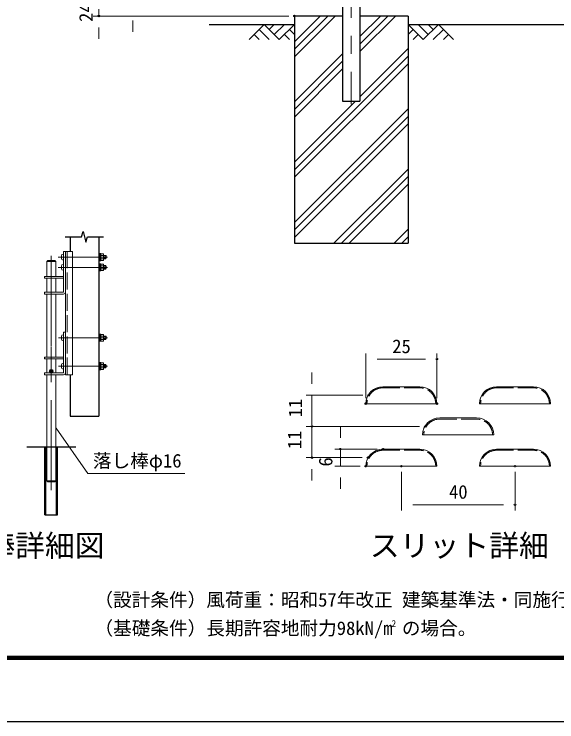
# Model space of a CAD drawing. Units: millimetres, scale not verified, with parts at other scales. Extents: x -4200 to 4200, y -2970 to 2970.
# Drawn here: x -600 to 1310, y -2970 to -478 of the extents above; entities that cross this region are included whole.
import ezdxf
from ezdxf.enums import TextEntityAlignment as Align

# ---------------------------------------------------------------- set-up
doc = ezdxf.new("R2010")
doc.units = ezdxf.units.MM
doc.header["$LTSCALE"] = 10
doc.header["$PDMODE"] = 32
doc.header["$PDSIZE"] = 5
doc.linetypes.add('DASHED', pattern=[7.5, 6, -1.5])
doc.linetypes.add('USER1', pattern=[50.8, 31.75, -6.35, 6.35, -6.35])
for name, color, linetype, lineweight in [('0-0_D-STR1', 1, 'Continuous', 25), ('0-1_D-STR-DIM', 7, 'Continuous', 13), ('0-3_Defpoints', 8, 'Continuous', 25), ('0-4_D-BMK', 2, 'USER1', 13), ('0-5_D-STR-TXT', 7, 'Continuous', 13), ('0-6_D-STR3', 3, 'Continuous', 13), ('0-7_D-BGD', 7, 'Continuous', 25), ('0-8_D-DCR-HCH', 7, 'Continuous', 13), ('0-9_D-STR2', 7, 'Continuous', 13), ('0-A_D-STR4', 7, 'Continuous', 25), ('0-B_D-TTL-TXT', 7, 'Continuous', 25), ('0-C_7詳細', 7, 'Continuous', 25), ('0-D_D-TTL', 7, 'Continuous', 25)]:
    doc.layers.add(name, color=color, linetype=linetype, lineweight=lineweight)
doc.styles.add('ＭＳ ゴシック', font='')
doc.styles.get('ＭＳ ゴシック').set_extended_font_data('MS Gothic')

msp = doc.modelspace()

# ---------------------------------------------------------------- linework, layer by layer
at = {"layer": '0-0_D-STR1'}
for p, q in [((556.09, -299.88), (556.09, -784.17)), ((616.59, -299.88), (616.59, -784.17)), ((556.09, -784.17), (616.59, -784.17)), ((-403.14, -1262.28), (-403.14, -1313.27)), ((-301.54, -1262.28), (-301.54, -1893.27))]:
    msp.add_line(p, q, dxfattribs=at)
msp.add_lwpolyline([(-403.14, -1747.27), (-403.14, -1893.27), (-301.54, -1893.27)], dxfattribs=at)
at = {"layer": '0-1_D-STR-DIM'}
for p, q in [((-301.92, -460.17), (-301.92, -484.17)), ((366.34, -484.17), (-321.92, -484.17)), ((-181.92, -500.17), (-181.92, -540.17)), ((-301.92, -524.17), (-301.92, -564.17)), ((637.56, -1829.49), (637.56, -1672.55)), ((677.56, -1692.55), (847.56, -1692.55)), ((887.56, -1829.49), (887.56, -1672.55)), ((447.87, -1779.49), (447.87, -1739.49)), ((627.63, -1819.49), (427.87, -1819.49)), ((447.87, -1819.49), (447.87, -1929.49)), ((447.87, -1889.49), (447.87, -1849.49)), ((826.45, -1929.49), (427.87, -1929.49)), ((826.45, -1929.49), (427.87, -1929.49)), ((447.87, -1929.49), (447.87, -2039.49)), ((548.27, -1969.49), (548.27, -1929.49)), ((447.87, -1969.49), (447.87, -2009.49)), ((677.56, -2009.49), (528.27, -2009.49)), ((548.27, -2069.49), (548.27, -2009.49)), ((624.79, -2039.49), (427.87, -2039.49)), ((447.87, -2079.49), (447.87, -2119.49)), ((617.56, -2069.49), (528.27, -2069.49)), ((762.56, -2089.49), (762.56, -2225.33)), ((1162.56, -2089.49), (1162.56, -2225.33)), ((548.27, -2109.49), (548.27, -2149.49)), ((802.56, -2205.33), (1122.56, -2205.33))]:
    msp.add_line(p, q, dxfattribs=at)
at = {"layer": '0-3_Defpoints'}
msp.add_line((-476.33, -1734.87), (-462.33, -1734.87), dxfattribs=at)
for radius in [6, 5]:
    msp.add_circle((-469.33, -1734.87), radius, dxfattribs=at)
for p in [(-301.92, -484.17), (386.34, -484.17), (887.56, -1692.55), (647.63, -1819.49), (637.56, -1849.49), (887.56, -1849.49), (447.87, -1929.49), (846.45, -1929.49), (548.27, -2009.49), (697.56, -2009.49), (447.87, -2039.49), (644.79, -2039.49), (637.56, -2069.49), (762.56, -2069.49), (1162.56, -2069.49), (1162.56, -2205.33)]:
    msp.add_point(p, dxfattribs=at)
at = {"layer": '0-4_D-BMK'}
for p, q in [((586.34, 1351.07), (586.34, -794.75)), ((-469.33, -1328.79), (-469.33, -2166.29)), ((-400.19, -1333.27), (-444.76, -1333.27)), ((-438.31, -1333.27), (-402.7, -1333.27)), ((-271.73, -1333.27), (-437.53, -1333.27)), ((-469.33, -1487.57), (-469.33, -1364.94)), ((-400.19, -1369.27), (-444.76, -1369.27)), ((-438.31, -1369.27), (-402.7, -1369.27)), ((-271.73, -1369.27), (-437.53, -1369.27)), ((-399.44, -1617.27), (-444, -1617.27)), ((-438.31, -1617.27), (-402.7, -1617.27)), ((-271.73, -1617.27), (-437.53, -1617.27)), ((-469.33, -1771.77), (-469.33, -1649.14)), ((-399.44, -1717.27), (-444, -1717.27)), ((-438.31, -1717.27), (-402.7, -1717.27)), ((-271.73, -1717.27), (-437.53, -1717.27))]:
    msp.add_line(p, q, dxfattribs=at)
at = {"layer": '0-5_D-STR-TXT'}
msp.add_lwpolyline([(1.14, -2095.46), (-340.14, -2095.46), (-452.18, -1935.71)], dxfattribs=at)
at = {"layer": '0-6_D-STR3'}
for p, q in [((-425.73, -1456.67), (-425.73, -1313.27)), ((-419.33, -1313.27), (-425.73, -1313.27)), ((-419.33, -1747.27), (-419.33, -1313.27)), ((-419.33, -1313.27), (-394.33, -1313.27)), ((-419.33, -1456.67), (-419.33, -1313.27)), ((-394.33, -1747.27), (-394.33, -1313.27)), ((-301.54, -1320.77), (-301.54, -1345.77)), ((-301.54, -1320.77), (-298.34, -1320.77)), ((-298.34, -1320.77), (-298.34, -1345.77)), ((-298.34, -1320.77), (-298.34, -1345.77)), ((-298.34, -1320.77), (-295.14, -1320.77)), ((-295.14, -1320.77), (-295.14, -1345.77)), ((-481.33, -1344.87), (-485.33, -1348.87)), ((-481.33, -1344.87), (-457.33, -1344.87)), ((-457.33, -1344.87), (-453.33, -1348.87)), ((-433.53, -1337.77), (-433.53, -1328.77)), ((-427.53, -1322.77), (-425.73, -1322.77)), ((-427.53, -1343.77), (-425.73, -1343.77)), ((-425.73, -1343.77), (-425.73, -1322.77)), ((-301.54, -1345.77), (-298.34, -1345.77)), ((-298.34, -1345.77), (-295.14, -1345.77)), ((-295.14, -1321.77), (-295.14, -1344.77)), ((-286.78, -1321.77), (-295.14, -1321.77)), ((-286.78, -1327.45), (-295.14, -1327.45)), ((-286.78, -1339.09), (-295.14, -1339.09)), ((-286.78, -1344.77), (-295.14, -1344.77)), ((-285.14, -1324.61), (-285.14, -1341.93)), ((-285.14, -1327.27), (-277.73, -1327.27)), ((-285.14, -1329.27), (-275.73, -1329.27)), ((-285.14, -1337.27), (-275.73, -1337.27)), ((-285.14, -1339.27), (-277.73, -1339.27)), ((-277.73, -1327.27), (-277.73, -1339.27)), ((-275.73, -1329.27), (-277.73, -1327.27)), ((-275.73, -1337.27), (-277.73, -1339.27)), ((-275.73, -1329.27), (-275.73, -1337.27)), ((-485.33, -1348.87), (-485.33, -1401.27)), ((-485.33, -1348.87), (-453.33, -1348.87)), ((-453.33, -1348.87), (-453.33, -1401.27)), ((-433.53, -1373.77), (-433.53, -1364.77)), ((-427.53, -1358.77), (-425.73, -1358.77)), ((-425.73, -1379.77), (-425.73, -1358.77)), ((-301.54, -1356.77), (-301.54, -1381.77)), ((-301.54, -1356.77), (-298.34, -1356.77)), ((-298.34, -1356.77), (-298.34, -1381.77)), ((-298.34, -1356.77), (-298.34, -1381.77)), ((-298.34, -1356.77), (-295.14, -1356.77)), ((-295.14, -1356.77), (-295.14, -1381.77)), ((-295.14, -1357.77), (-295.14, -1380.77)), ((-286.78, -1357.77), (-295.14, -1357.77)), ((-286.78, -1363.45), (-295.14, -1363.45)), ((-285.14, -1360.61), (-285.14, -1377.93)), ((-285.14, -1363.27), (-277.73, -1363.27)), ((-285.14, -1365.27), (-275.73, -1365.27)), ((-277.73, -1363.27), (-277.73, -1375.27)), ((-275.73, -1365.27), (-277.73, -1363.27)), ((-275.73, -1365.27), (-275.73, -1373.27)), ((-427.53, -1379.77), (-425.73, -1379.77)), ((-301.54, -1381.77), (-298.34, -1381.77)), ((-298.34, -1381.77), (-295.14, -1381.77)), ((-286.78, -1375.09), (-295.14, -1375.09)), ((-286.78, -1380.77), (-295.14, -1380.77)), ((-285.14, -1373.27), (-275.73, -1373.27)), ((-285.14, -1375.27), (-277.73, -1375.27)), ((-275.73, -1373.27), (-277.73, -1375.27)), ((-425.73, -1401.27), (-493.33, -1401.27)), ((-493.33, -1407.67), (-493.33, -1401.27)), ((-425.73, -1407.67), (-493.33, -1407.67)), ((-485.33, -1407.67), (-485.33, -1456.87)), ((-453.33, -1407.67), (-453.33, -1456.87)), ((-425.93, -1463.27), (-493.33, -1463.27)), ((-485.33, -1463.27), (-485.33, -1685.27)), ((-453.33, -1463.27), (-453.33, -1685.27)), ((-433.53, -1621.77), (-433.53, -1612.77)), ((-427.53, -1606.77), (-425.73, -1606.77)), ((-425.73, -1740.67), (-425.73, -1597.27)), ((-419.33, -1597.27), (-425.73, -1597.27)), ((-425.73, -1627.77), (-425.73, -1606.77)), ((-419.33, -1740.67), (-419.33, -1597.27)), ((-301.54, -1604.77), (-301.54, -1629.77)), ((-301.54, -1604.77), (-298.34, -1604.77)), ((-298.34, -1604.77), (-298.34, -1629.77)), ((-298.34, -1604.77), (-298.34, -1629.77)), ((-298.34, -1604.77), (-295.14, -1604.77)), ((-295.14, -1604.77), (-295.14, -1629.77)), ((-295.14, -1605.77), (-295.14, -1628.77)), ((-286.78, -1605.77), (-295.14, -1605.77)), ((-286.78, -1611.45), (-295.14, -1611.45)), ((-285.14, -1608.61), (-285.14, -1625.93)), ((-285.14, -1611.27), (-277.73, -1611.27)), ((-285.14, -1613.27), (-275.73, -1613.27)), ((-277.73, -1611.27), (-277.73, -1623.27)), ((-275.73, -1613.27), (-277.73, -1611.27)), ((-275.73, -1613.27), (-275.73, -1621.27)), ((-427.53, -1627.77), (-425.73, -1627.77)), ((-301.54, -1629.77), (-298.34, -1629.77)), ((-298.34, -1629.77), (-295.14, -1629.77)), ((-286.78, -1623.09), (-295.14, -1623.09)), ((-286.78, -1628.77), (-295.14, -1628.77)), ((-285.14, -1621.27), (-275.73, -1621.27)), ((-285.14, -1623.27), (-277.73, -1623.27)), ((-275.73, -1621.27), (-277.73, -1623.27)), ((-425.73, -1685.27), (-493.33, -1685.27)), ((-493.33, -1691.67), (-493.33, -1685.27)), ((-425.73, -1691.67), (-493.33, -1691.67)), ((-485.33, -1691.67), (-485.33, -1740.87)), ((-453.33, -1691.67), (-453.33, -1740.87)), ((-433.53, -1721.77), (-433.53, -1712.77)), ((-427.53, -1706.77), (-425.73, -1706.77)), ((-425.73, -1727.77), (-425.73, -1706.77)), ((-301.54, -1704.77), (-301.54, -1729.77)), ((-301.54, -1704.77), (-298.34, -1704.77)), ((-298.34, -1704.77), (-298.34, -1729.77)), ((-298.34, -1704.77), (-298.34, -1729.77)), ((-298.34, -1704.77), (-295.14, -1704.77)), ((-295.14, -1704.77), (-295.14, -1729.77)), ((-295.14, -1705.77), (-295.14, -1728.77)), ((-286.78, -1705.77), (-295.14, -1705.77)), ((-286.78, -1711.45), (-295.14, -1711.45)), ((-285.14, -1708.61), (-285.14, -1725.93)), ((-285.14, -1711.27), (-277.73, -1711.27)), ((-285.14, -1713.27), (-275.73, -1713.27)), ((-277.73, -1711.27), (-277.73, -1723.27)), ((-275.73, -1713.27), (-277.73, -1711.27)), ((-275.73, -1713.27), (-275.73, -1721.27)), ((-425.93, -1740.87), (-493.33, -1740.87)), ((-493.33, -1747.27), (-493.33, -1740.87)), ((-493.33, -1742.67), (-493.33, -1747.27)), ((-427.53, -1727.77), (-425.73, -1727.77)), ((-301.54, -1729.77), (-298.34, -1729.77)), ((-298.34, -1729.77), (-295.14, -1729.77)), ((-286.78, -1723.09), (-295.14, -1723.09)), ((-286.78, -1728.77), (-295.14, -1728.77)), ((-285.14, -1721.27), (-275.73, -1721.27)), ((-285.14, -1723.27), (-277.73, -1723.27)), ((-275.73, -1721.27), (-277.73, -1723.27)), ((-425.93, -1747.27), (-493.33, -1747.27)), ((-453.33, -1747.27), (-453.33, -2120.87)), ((-419.33, -1747.27), (-394.33, -1747.27)), ((-485.33, -2120.87), (-481.33, -2124.87)), ((-481.33, -2124.87), (-457.33, -2124.87)), ((-457.33, -2124.87), (-453.33, -2120.87))]:
    msp.add_line(p, q, dxfattribs=at)
at = {"layer": '0-6_D-STR3', "linetype": 'DASHED'}
for p, q in [((-412.93, -1747.27), (-412.93, -1313.27)), ((697.56, -1793.49), (827.56, -1793.49)), ((1097.56, -1793.49), (1227.56, -1793.49)), ((897.56, -1903.49), (1027.56, -1903.49)), ((697.56, -2013.49), (827.56, -2013.49)), ((1097.56, -2013.49), (1227.56, -2013.49))]:
    msp.add_line(p, q, dxfattribs=at)
at = {"layer": '0-6_D-STR3'}
for points in [[(-425.93, -1456.87), (-493.33, -1456.87), (-493.33, -1463.27), (-493.33, -1458.67)], [(-485.33, -1747.27), (-485.33, -2120.87), (-453.33, -2120.87)]]:
    msp.add_lwpolyline(points, dxfattribs=at)
for centre, radius, start, end in [((-427.53, -1328.77), 6, 90, 180), ((-427.53, -1337.77), 6, 180, 270), ((-288.42, -1324.61), 3.28, 300, 60), ((-288.42, -1341.93), 3.28, 300, 60), ((-296.29, -1333.27), 11.15, 328.543, 31.457), ((-427.53, -1364.77), 6, 90, 180), ((-288.42, -1360.61), 3.28, 300, 60), ((-296.29, -1369.27), 11.15, 328.543, 31.457), ((-427.53, -1373.77), 6, 180, 270), ((-288.42, -1377.93), 3.28, 300, 60), ((-425.93, -1456.67), 6.6, 270, 0), ((-425.93, -1456.67), 0.2, 270, 0), ((-427.53, -1612.77), 6, 90, 180), ((-288.42, -1608.61), 3.28, 300, 60), ((-296.29, -1617.27), 11.15, 328.543, 31.457), ((-427.53, -1621.77), 6, 180, 270), ((-288.42, -1625.93), 3.28, 300, 60), ((-427.53, -1712.77), 6, 90, 180), ((-288.42, -1708.61), 3.28, 300, 60), ((-296.29, -1717.27), 11.15, 328.543, 31.457), ((-427.53, -1721.77), 6, 180, 270), ((-425.93, -1740.67), 6.6, 270, 0), ((-425.93, -1740.67), 0.2, 270, 0), ((-288.42, -1725.93), 3.28, 300, 60)]:
    msp.add_arc(centre, radius, start, end, dxfattribs=at)
at = {"layer": '0-6_D-STR3', "linetype": 'DASHED'}
for centre, start, end in [((697.56, -1849.49), 90, 180), ((827.56, -1849.49), 0, 90), ((1097.56, -1849.49), 90, 180), ((1227.56, -1849.49), 0, 90), ((897.56, -1959.49), 90, 180), ((1027.56, -1959.49), 0, 90), ((697.56, -2069.49), 90, 180), ((827.56, -2069.49), 0, 90), ((1097.56, -2069.49), 90, 180), ((1227.56, -2069.49), 0, 90)]:
    msp.add_arc(centre, 56, start, end, dxfattribs=at)
at = {"layer": '0-7_D-BGD'}
for p, q in [((86.34, -514.17), (386.34, -514.17)), ((786.34, -514.17), (2386.34, -514.17)), ((-555.33, -2001.27), (-383.33, -2001.27)), ((-491.53, -2241.27), (-491.53, -2001.27)), ((-488.33, -2241.27), (-488.33, -2001.27)), ((-450.33, -2241.27), (-450.33, -2001.27)), ((-447.13, -2241.27), (-447.13, -2001.27)), ((-491.53, -2241.27), (-447.13, -2241.27)), ((-491.53, -2241.27), (-447.13, -2241.27))]:
    msp.add_line(p, q, dxfattribs=at)
at = {"layer": '0-8_D-DCR-HCH'}
for p, q in [((386.34, -627.77), (529.93, -484.17)), ((386.34, -601.25), (503.42, -484.17)), ((386.34, -574.74), (476.9, -484.17)), ((616.59, -609.65), (742.06, -484.17)), ((616.59, -583.13), (715.55, -484.17)), ((616.59, -556.62), (689.03, -484.17)), ((279.91, -514.17), (226.7, -567.38)), ((279.91, -514.17), (333.12, -567.38)), ((297.65, -531.91), (315.39, -514.17)), ((315.39, -549.65), (350.86, -514.17)), ((333.12, -567.38), (386.34, -514.17)), ((839.55, -567.38), (786.34, -514.17)), ((857.28, -549.65), (821.81, -514.17)), ((892.76, -514.17), (839.55, -567.38)), ((875.11, -532), (857.28, -514.17)), ((892.76, -514.17), (945.97, -567.38)), ((262.17, -531.91), (297.81, -567.38)), ((368.6, -531.91), (386.34, -549.57)), ((804.07, -531.91), (786.34, -549.57)), ((910.5, -531.91), (874.86, -567.38)), ((244.44, -549.65), (262.26, -567.38)), ((350.86, -549.65), (368.68, -567.38)), ((821.81, -549.65), (803.99, -567.38)), ((928.23, -549.65), (910.42, -567.38)), ((386.34, -786.87), (556.09, -617.12)), ((616.59, -768.75), (786.34, -599)), ((386.34, -1025.52), (786.34, -625.52)), ((386.34, -813.38), (556.09, -643.63)), ((386.34, -1052.03), (786.34, -652.03)), ((386.34, -839.9), (556.09, -670.15)), ((386.34, -999), (601.16, -784.17)), ((386.34, -1211.13), (786.34, -811.13)), ((386.34, -1237.65), (786.34, -837.65)), ((386.34, -1264.17), (786.34, -864.17)), ((525.43, -1284.17), (786.34, -1023.26)), ((551.94, -1284.17), (786.34, -1049.78)), ((578.46, -1284.17), (786.34, -1076.3)), ((737.56, -1284.17), (786.34, -1235.4)), ((764.08, -1284.17), (786.34, -1261.91))]:
    msp.add_line(p, q, dxfattribs=at)
at = {"layer": '0-9_D-STR2'}
for p, q in [((697.56, -1789.49), (827.56, -1789.49)), ((1097.56, -1789.49), (1227.56, -1789.49)), ((637.56, -1849.49), (887.56, -1849.49)), ((1037.56, -1849.49), (1287.56, -1849.49)), ((897.56, -1899.49), (1027.56, -1899.49)), ((837.56, -1959.49), (1087.56, -1959.49)), ((697.56, -2009.49), (827.56, -2009.49)), ((1097.56, -2009.49), (1227.56, -2009.49)), ((637.56, -2069.49), (887.56, -2069.49)), ((1037.56, -2069.49), (1287.56, -2069.49))]:
    msp.add_line(p, q, dxfattribs=at)
for centre, start, end in [((697.56, -1849.49), 90, 180), ((827.56, -1849.49), 0, 90), ((1097.56, -1849.49), 90, 180), ((1227.56, -1849.49), 0, 90), ((897.56, -1959.49), 90, 180), ((1027.56, -1959.49), 0, 90), ((697.56, -2069.49), 90, 180), ((827.56, -2069.49), 0, 90), ((1097.56, -2069.49), 90, 180), ((1227.56, -2069.49), 0, 90)]:
    msp.add_arc(centre, 60, start, end, dxfattribs=at)
at = {"layer": '0-A_D-STR4'}
for p, q in [((386.34, -484.17), (386.34, -1284.17)), ((556.09, -484.17), (386.34, -484.17)), ((786.34, -484.17), (616.59, -484.17)), ((786.34, -484.17), (786.34, -1284.17)), ((386.34, -1284.17), (786.34, -1284.17))]:
    msp.add_line(p, q, dxfattribs=at)
at = {"layer": '0-C_7詳細'}
for p, q in [((-420.47, -1262.28), (-362.34, -1262.28)), ((-347.34, -1280.94), (-342.34, -1262.28)), ((-342.34, -1262.28), (-285.67, -1262.28))]:
    msp.add_line(p, q, dxfattribs=at)
msp.add_lwpolyline([(-362.34, -1262.28), (-357.34, -1243.62), (-347.34, -1280.94)], dxfattribs=at)
at = {"layer": '0-D_D-TTL', "color": 2}
msp.add_lwpolyline([(-4199.92, 2970.12), (4200.08, 2970.12), (4200.08, -2969.88), (-4199.92, -2969.88)], close=True, dxfattribs=at)
at = {"layer": '0-D_D-TTL'}
for points in [[(-3929.92, 2750.12), (3930.08, 2750.12), (3930.08, -2749.88), (-3929.92, -2749.88)], [(-3927.42, 2747.62), (3927.58, 2747.62), (3927.58, -2747.38), (-3927.42, -2747.38)], [(-3924.92, 2745.12), (3925.08, 2745.12), (3925.08, -2744.88), (-3924.92, -2744.88)], [(-3922.42, 2742.62), (3922.58, 2742.62), (3922.58, -2742.38), (-3922.42, -2742.38)], [(-3919.92, 2740.12), (3920.08, 2740.12), (3920.08, -2739.88), (-3919.92, -2739.88)]]:
    msp.add_lwpolyline(points, close=True, dxfattribs=at)

# ---------------------------------------------------------------- texts
at = {"layer": '0-1_D-STR-DIM', "style": 'ＭＳ ゴシック'}
for s, p in [('24', (-308.67, -505.05)), ('11', (427.99, -1897.61)), ('11', (425.4, -2009.67)), ('6', (534.47, -2070.72))]:
    msp.add_text(s, height=48.09, rotation=90, dxfattribs=at).set_placement(p, align=Align.BOTTOM_LEFT)
for s, p in [('25', (730.46, -1685.8)), ('40', (930.31, -2198.58))]:
    msp.add_text(s, height=48.09, dxfattribs=at).set_placement(p, align=Align.BOTTOM_LEFT)
at = {"layer": '0-5_D-STR-TXT', "style": 'ＭＳ ゴシック'}
for s, height, p in [('落し棒φ16', 48.09, (-322.69, -2088.71)), ('（設計条件）風荷重：昭和57年改正 建築基準法・同施行令に基づく風圧力に準拠。', 48.09, (-317.37, -2578.48)), ('（基礎条件）長期許容地耐力98kN/m の場合。', 48.09, (-317.37, -2678.48)), ('2', 24.05, (728.1, -2642.67))]:
    msp.add_text(s, height=height, dxfattribs=at).set_placement(p, align=Align.BOTTOM_LEFT)
at = {"layer": '0-B_D-TTL-TXT', "style": 'ＭＳ ゴシック'}
for s, p in [('落し棒詳細図', (-911.73, -2410.8)), ('スリット詳細', (651.61, -2410.8))]:
    msp.add_text(s, height=76.98, dxfattribs=at).set_placement(p, align=Align.BOTTOM_LEFT)

doc.saveas('drawing.dxf')
